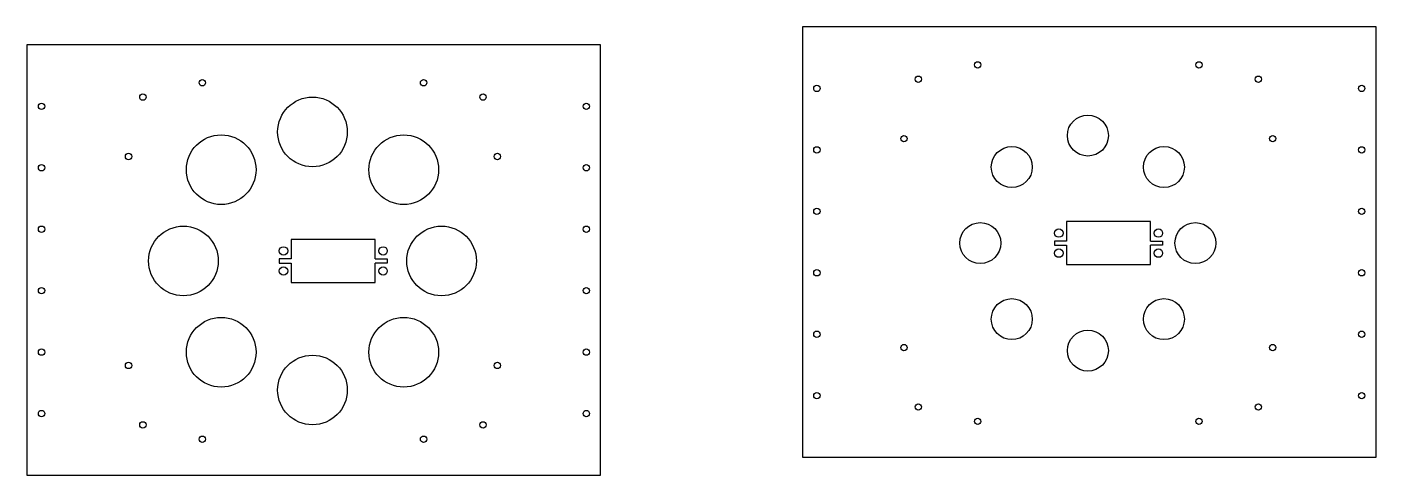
# Model space of a CAD drawing. Header units: millimetres. Extents: x 2351 to 3009, y 1081 to 1299.
import ezdxf

# ---------------------------------------------------------------- set-up
doc = ezdxf.new("R2010")
doc.units = ezdxf.units.MM

msp = doc.modelspace()

# ---------------------------------------------------------------- linework, layer by layer
for p, q in [((2898.96, 1204.49), (2857.96, 1204.49)), ((2857.96, 1204.49), (2857.96, 1194.99)), ((2898.96, 1194.99), (2898.96, 1204.49)), ((2520.51, 1195.77), (2479.51, 1195.77)), ((2479.51, 1195.77), (2479.51, 1186.27)), ((2520.51, 1186.27), (2520.51, 1195.77)), ((2857.96, 1194.99), (2852.11, 1194.99)), ((2852.11, 1194.99), (2852.11, 1192.99)), ((2852.11, 1192.99), (2857.96, 1192.99)), ((2857.96, 1192.99), (2857.96, 1183.49)), ((2898.96, 1194.99), (2904.81, 1194.99)), ((2898.96, 1183.49), (2898.96, 1192.99)), ((2904.81, 1192.99), (2898.96, 1192.99)), ((2904.81, 1194.99), (2904.81, 1192.99)), ((2479.51, 1186.27), (2473.66, 1186.27)), ((2473.66, 1186.27), (2473.66, 1184.27)), ((2520.51, 1186.27), (2526.36, 1186.27)), ((2526.36, 1186.27), (2526.36, 1184.27)), ((2473.66, 1184.27), (2479.51, 1184.27)), ((2479.51, 1184.27), (2479.51, 1174.77)), ((2520.51, 1174.77), (2520.51, 1184.27)), ((2526.36, 1184.27), (2520.51, 1184.27)), ((2857.96, 1183.49), (2898.96, 1183.49)), ((2479.51, 1174.77), (2520.51, 1174.77))]:
    msp.add_line(p, q)
for points in [[(2728.96, 1089.49), (3008.96, 1089.49), (3008.96, 1299.49), (2728.96, 1299.49)], [(2350.51, 1080.77), (2630.51, 1080.77), (2630.51, 1290.77), (2350.51, 1290.77)]]:
    msp.add_lwpolyline(points, close=True)
for centre, radius in [((2814.54, 1280.98), 1.55), ((2922.54, 1280.98), 1.55), ((2436.09, 1272.26), 1.55), ((2544.09, 1272.26), 1.55), ((2736.06, 1269.49), 1.55), ((2785.54, 1273.98), 1.55), ((2951.54, 1273.98), 1.55), ((3001.96, 1269.49), 1.55), ((2407.09, 1265.26), 1.55), ((2489.86, 1248.27), 17), ((2573.09, 1265.26), 1.55), ((2357.61, 1260.77), 1.55), ((2623.51, 1260.77), 1.55), ((2868.31, 1246.49), 10), ((2445.31, 1229.82), 17), ((2534.41, 1229.82), 17), ((2778.54, 1244.98), 1.55), ((2958.54, 1244.98), 1.55), ((2736.06, 1239.49), 1.55), ((2831.19, 1231.11), 10), ((2905.43, 1231.11), 10), ((3001.96, 1239.49), 1.55), ((2357.61, 1230.77), 1.55), ((2400.09, 1236.26), 1.55), ((2580.09, 1236.26), 1.55), ((2623.51, 1230.77), 1.55), ((2736.06, 1209.49), 1.55), ((3001.96, 1209.49), 1.55), ((2357.61, 1200.77), 1.55), ((2426.86, 1185.27), 17), ((2552.86, 1185.27), 17), ((2623.51, 1200.77), 1.55), ((2815.81, 1193.99), 10), ((2854.16, 1198.89), 2.05), ((2902.76, 1198.89), 2.05), ((2920.81, 1193.99), 10), ((2475.71, 1190.17), 2.05), ((2524.31, 1190.17), 2.05), ((2854.16, 1189.09), 2.05), ((2902.76, 1189.09), 2.05), ((2475.71, 1180.37), 2.05), ((2524.31, 1180.37), 2.05), ((2736.06, 1179.49), 1.55), ((3001.96, 1179.49), 1.55), ((2357.61, 1170.77), 1.55), ((2623.51, 1170.77), 1.55), ((2831.19, 1156.87), 10), ((2905.43, 1156.87), 10), ((2445.31, 1140.72), 17), ((2534.41, 1140.72), 17), ((2736.06, 1149.49), 1.55), ((2868.31, 1141.49), 10), ((3001.96, 1149.49), 1.55), ((2357.61, 1140.77), 1.55), ((2489.86, 1122.27), 17), ((2623.51, 1140.77), 1.55), ((2778.54, 1142.98), 1.55), ((2958.54, 1142.98), 1.55), ((2400.09, 1134.26), 1.55), ((2580.09, 1134.26), 1.55), ((2736.06, 1119.49), 1.55), ((3001.96, 1119.49), 1.55), ((2785.54, 1113.98), 1.55), ((2951.54, 1113.98), 1.55), ((2357.61, 1110.77), 1.55), ((2407.09, 1105.26), 1.55), ((2573.09, 1105.26), 1.55), ((2623.51, 1110.77), 1.55), ((2814.54, 1106.98), 1.55), ((2922.54, 1106.98), 1.55), ((2436.09, 1098.26), 1.55), ((2544.09, 1098.26), 1.55)]:
    msp.add_circle(centre, radius)

doc.saveas('drawing.dxf')
